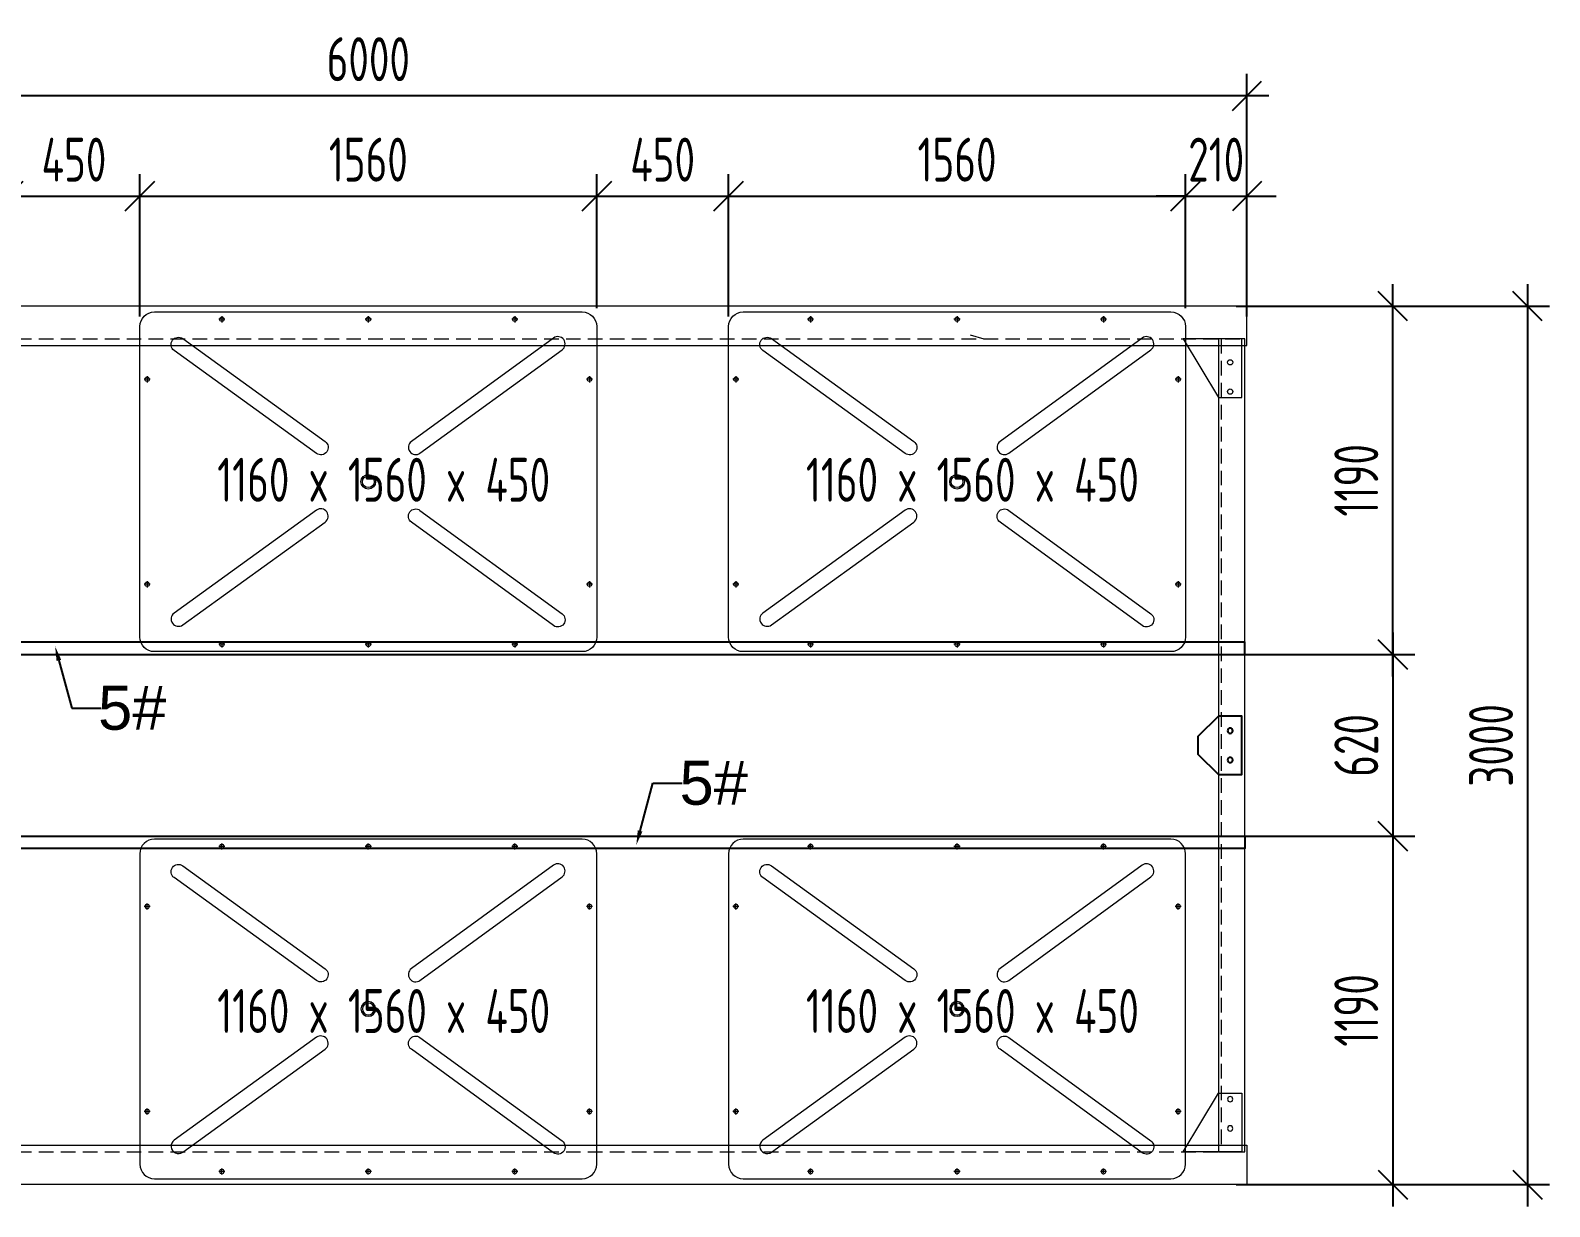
# Model space of a CAD drawing. Header units: millimetres. Extents: x 136606 to 1231039, y 82794 to 127364.
# Drawn here: x 913713 to 918900, y 117123 to 121139 of the extents above; entities that cross this region are included whole.
import ezdxf
from ezdxf import colors
from ezdxf.entities.mleader import LeaderData, LeaderLine
from ezdxf.math import Vec2, Vec3

# ---------------------------------------------------------------- set-up
doc = ezdxf.new("R2010")
doc.units = ezdxf.units.MM
doc.linetypes.add('CENTER', pattern=[0.6, 0.375, -0.075, 0.075, -0.075])
doc.linetypes.add('DASHED', pattern=[0.75, 0.5, -0.25])
for name, color, linetype, lineweight in [('0dim', 6, 'Continuous', 9), ('dim', 6, 'Continuous', 13), ('加强板', 140, 'Continuous', 18), ('文本', 3, 'Continuous', 13), ('浮箱', 160, 'Continuous', 20), ('铝型材', 7, 'Continuous', 13)]:
    doc.layers.add(name, color=color, linetype=linetype, lineweight=lineweight)
doc.layers.add('卡槽', color=242, linetype='Continuous')
doc.layers.add('标注', color=9, linetype='Continuous')
doc.styles.add('Arial', font='arial.ttf')
doc.styles.add('hztxt', font='ros1.shx', dxfattribs={"width": 0.8, "bigfont": 'hztxt.shx'})
doc.dimstyles.new('DIM-50', dxfattribs={"dimscale": 50, "dimtxt": 3, "dimasz": 2, "dimexe": 1.5, "dimexo": 1.5, "dimgap": 1, "dimtad": 1, "dimdec": 1, "dimdsep": 46, "dimtxsty": 'hztxt', "dimblk": 'OBLIQUE', "dimcen": 0, "dimdle": 1.5, "dimclrd": 9, "dimclre": 9, "dimclrt": 2, "dimadec": 1, "dimazin": 0, "dimtfac": 1, "dimtdec": 1, "dimtix": 1, "dimtmove": 2, "dimatfit": 3, "dimldrblk": 'OBLIQUE', "dimfxl": 15, "dimtolj": 1, "dimtzin": 0, "dimarcsym": 1})

# ---------------------------------------------------------------- blocks, each defined once
blk = doc.blocks.new('_Oblique')
at = {"color": 0, "linetype": 'ByBlock', "lineweight": -2}
blk.add_line((-0.5, -0.5), (0.5, 0.5), dxfattribs=at)
blk = doc.blocks.new('*D2311')
at = {"layer": 'Defpoints', "color": 0, "transparency": 16777216}
for p in [(911866.3, 120915.6), (911866.3, 120197.6, 0), (917866.3, 120197.6)]:
    blk.add_point(p, dxfattribs=at)
at = {"layer": '标注', "color": 9, "lineweight": -2, "transparency": 16777216}
for p, q in [((911866.3, 120272.6), (911866.3, 120990.6)), ((917866.3, 120272.6), (917866.3, 120990.6)), ((917941.3, 120915.6), (911791.3, 120915.6))]:
    blk.add_line(p, q, dxfattribs=at)
at = {"layer": '标注', "color": 9, "lineweight": -2, "transparency": 16777216, "xscale": 100, "yscale": 100, "zscale": 100, "rotation": 180}
blk.add_blockref('_Oblique', (911866.3, 120915.6), dxfattribs=at)
at = {"layer": '标注', "color": 9, "lineweight": -2, "transparency": 16777216, "xscale": 100, "yscale": 100, "zscale": 100}
blk.add_blockref('_Oblique', (917866.3, 120915.6), dxfattribs=at)
at = {"layer": '标注', "color": 2, "transparency": 16777216, "insert": (914866.3, 121040.6), "char_height": 150, "attachment_point": 5, "style": 'hztxt'}
blk.add_mtext('\\A1;6000', dxfattribs=at)
blk = doc.blocks.new('*D2314')
at = {"layer": 'Defpoints', "color": 0, "transparency": 16777216}
for p in [(914086.3, 120572.7), (913636.3, 120115.6, 0), (914086.3, 120086.6, 0)]:
    blk.add_point(p, dxfattribs=at)
at = {"layer": '标注', "color": 9, "lineweight": -2, "transparency": 16777216}
for p, q in [((913636.3, 120190.6), (913636.3, 120647.7)), ((914086.3, 120161.6), (914086.3, 120647.7)), ((913561.3, 120572.7), (914161.3, 120572.7))]:
    blk.add_line(p, q, dxfattribs=at)
at = {"layer": '标注', "color": 9, "lineweight": -2, "transparency": 16777216, "xscale": 100, "yscale": 100, "zscale": 100, "rotation": 180}
blk.add_blockref('_Oblique', (913636.3, 120572.7), dxfattribs=at)
at = {"layer": '标注', "color": 9, "lineweight": -2, "transparency": 16777216, "xscale": 100, "yscale": 100, "zscale": 100}
blk.add_blockref('_Oblique', (914086.3, 120572.7), dxfattribs=at)
at = {"layer": '标注', "color": 2, "transparency": 16777216, "insert": (913861.3, 120697.7), "char_height": 150, "attachment_point": 5, "style": 'hztxt'}
blk.add_mtext('\\A1;450', dxfattribs=at)
blk = doc.blocks.new('*D2315')
at = {"layer": 'Defpoints', "color": 0, "transparency": 16777216}
for p in [(915646.3, 120572.7), (914086.3, 120086.6, 0), (915646.3, 120115.6, 0)]:
    blk.add_point(p, dxfattribs=at)
at = {"layer": '标注', "color": 9, "lineweight": -2, "transparency": 16777216}
for p, q in [((914086.3, 120161.6), (914086.3, 120647.7)), ((915646.3, 120190.6), (915646.3, 120647.7)), ((914011.3, 120572.7), (915721.3, 120572.7))]:
    blk.add_line(p, q, dxfattribs=at)
at = {"layer": '标注', "color": 9, "lineweight": -2, "transparency": 16777216, "xscale": 100, "yscale": 100, "zscale": 100, "rotation": 180}
blk.add_blockref('_Oblique', (914086.3, 120572.7), dxfattribs=at)
at = {"layer": '标注', "color": 9, "lineweight": -2, "transparency": 16777216, "xscale": 100, "yscale": 100, "zscale": 100}
blk.add_blockref('_Oblique', (915646.3, 120572.7), dxfattribs=at)
at = {"layer": '标注', "color": 2, "transparency": 16777216, "insert": (914866.3, 120697.7), "char_height": 150, "attachment_point": 5, "style": 'hztxt'}
blk.add_mtext('\\A1;1560', dxfattribs=at)
blk = doc.blocks.new('*D2316')
at = {"layer": 'Defpoints', "color": 0, "transparency": 16777216}
for p in [(916096.3, 120572.7), (915646.3, 120115.6, 0), (916096.3, 120086.6, 0)]:
    blk.add_point(p, dxfattribs=at)
at = {"layer": '标注', "color": 9, "lineweight": -2, "transparency": 16777216}
for p, q in [((915646.3, 120190.6), (915646.3, 120647.7)), ((916096.3, 120161.6), (916096.3, 120647.7)), ((915571.3, 120572.7), (916171.3, 120572.7))]:
    blk.add_line(p, q, dxfattribs=at)
at = {"layer": '标注', "color": 9, "lineweight": -2, "transparency": 16777216, "xscale": 100, "yscale": 100, "zscale": 100, "rotation": 180}
blk.add_blockref('_Oblique', (915646.3, 120572.7), dxfattribs=at)
at = {"layer": '标注', "color": 9, "lineweight": -2, "transparency": 16777216, "xscale": 100, "yscale": 100, "zscale": 100}
blk.add_blockref('_Oblique', (916096.3, 120572.7), dxfattribs=at)
at = {"layer": '标注', "color": 2, "transparency": 16777216, "insert": (915871.3, 120697.7), "char_height": 150, "attachment_point": 5, "style": 'hztxt'}
blk.add_mtext('\\A1;450', dxfattribs=at)
blk = doc.blocks.new('*D2317')
at = {"layer": 'Defpoints', "color": 0, "transparency": 16777216}
for p in [(917656.3, 120572.7), (916096.3, 120086.6, 0), (917656.3, 120115.6, 0)]:
    blk.add_point(p, dxfattribs=at)
at = {"layer": '标注', "color": 9, "lineweight": -2, "transparency": 16777216}
for p, q in [((916096.3, 120161.6), (916096.3, 120647.7)), ((917656.3, 120190.6), (917656.3, 120647.7)), ((916021.3, 120572.7), (917731.3, 120572.7))]:
    blk.add_line(p, q, dxfattribs=at)
at = {"layer": '标注', "color": 9, "lineweight": -2, "transparency": 16777216, "xscale": 100, "yscale": 100, "zscale": 100, "rotation": 180}
blk.add_blockref('_Oblique', (916096.3, 120572.7), dxfattribs=at)
at = {"layer": '标注', "color": 9, "lineweight": -2, "transparency": 16777216, "xscale": 100, "yscale": 100, "zscale": 100}
blk.add_blockref('_Oblique', (917656.3, 120572.7), dxfattribs=at)
at = {"layer": '标注', "color": 2, "transparency": 16777216, "insert": (916876.3, 120697.7), "char_height": 150, "attachment_point": 5, "style": 'hztxt'}
blk.add_mtext('\\A1;1560', dxfattribs=at)
blk = doc.blocks.new('*D2318')
at = {"layer": 'Defpoints', "color": 0, "transparency": 16777216}
for p in [(917866.3, 120572.7), (917656.3, 120115.6), (917866.3, 120086.6, 0)]:
    blk.add_point(p, dxfattribs=at)
at = {"layer": '标注', "color": 9, "lineweight": -2, "transparency": 16777216}
for p, q in [((917656.3, 120190.6), (917656.3, 120647.7)), ((917866.3, 120161.6), (917866.3, 120647.7)), ((917656.3, 120572.7), (917556.3, 120572.7)), ((917656.3, 120572.7), (917866.3, 120572.7)), ((917866.3, 120572.7), (917966.3, 120572.7))]:
    blk.add_line(p, q, dxfattribs=at)
at = {"layer": '标注', "color": 9, "lineweight": -2, "transparency": 16777216, "xscale": 100, "yscale": 100, "zscale": 100}
blk.add_blockref('_Oblique', (917656.3, 120572.7), dxfattribs=at)
at = {"layer": '标注', "color": 9, "lineweight": -2, "transparency": 16777216, "xscale": 100, "yscale": 100, "zscale": 100, "rotation": 180}
blk.add_blockref('_Oblique', (917866.3, 120572.7), dxfattribs=at)
at = {"layer": '标注', "color": 2, "transparency": 16777216, "insert": (917761.3, 120697.7), "char_height": 150, "attachment_point": 5, "style": 'hztxt'}
blk.add_mtext('\\A1;210', dxfattribs=at)
blk = doc.blocks.new('FX')
at = {"layer": '浮箱', "color": 5, "linetype": 'Continuous'}
for p, q in [((1949463, 183145.6, 0), (1950923, 183145.6, 0)), ((1949413, 182035.6, 0), (1949413, 183095.6, 0)), ((1950973, 183095.6, 0), (1950973, 182035.6, 0)), ((1950923, 181985.6, 0), (1949463, 181985.6, 0))]:
    blk.add_line(p, q, dxfattribs=at)
at = {"layer": '浮箱', "color": 1, "linetype": 'CENTER', "ltscale": 9.652}
for p, q in [((1949703.4, 183120.6, 0), (1949682.5, 183120.6, 0)), ((1949693, 183131, 0), (1949693, 183110.1, 0)), ((1950203.4, 183120.6, 0), (1950182.5, 183120.6, 0)), ((1950193, 183131, 0), (1950193, 183110.1, 0)), ((1950703.4, 183120.6, 0), (1950682.5, 183120.6, 0)), ((1950693, 183131, 0), (1950693, 183110.1, 0)), ((1949448.4, 182915.6, 0), (1949427.5, 182915.6, 0)), ((1949438, 182926, 0), (1949438, 182905.1, 0)), ((1950958.4, 182915.6, 0), (1950937.5, 182915.6, 0)), ((1950948, 182926, 0), (1950948, 182905.1, 0)), ((1949438, 182226, 0), (1949438, 182205.1, 0)), ((1950948, 182226, 0), (1950948, 182205.1, 0)), ((1949448.4, 182215.6, 0), (1949427.5, 182215.6, 0)), ((1950958.4, 182215.6, 0), (1950937.5, 182215.6, 0)), ((1949703.4, 182010.6, 0), (1949682.5, 182010.6, 0)), ((1949693, 182021, 0), (1949693, 182000.1, 0)), ((1950203.4, 182010.6, 0), (1950182.5, 182010.6, 0)), ((1950193, 182021, 0), (1950193, 182000.1, 0)), ((1950703.4, 182010.6, 0), (1950682.5, 182010.6, 0)), ((1950693, 182021, 0), (1950693, 182000.1, 0))]:
    blk.add_line(p, q, dxfattribs=at)
at = {"layer": '浮箱', "linetype": 'Continuous'}
for p, q in [((1950793.9, 183145.7, 0), (1950793.9, 183145.6, 0)), ((1950798.7, 183145.6, 0), (1950798.7, 183145.7, 0)), ((1950798.8, 183145.6, 0), (1950798.8, 183145.7, 0)), ((1950799, 183145.6, 0), (1950799, 183145.7, 0)), ((1950799.6, 183145.7, 0), (1950799.6, 183145.6, 0)), ((1950799.7, 183145.7, 0), (1950799.7, 183145.6, 0)), ((1950800, 183145.7, 0), (1950800, 183145.6, 0)), ((1950805.4, 183145.6, 0), (1950805.4, 183145.7, 0)), ((1949413, 182978.1, 0), (1949412.8, 182978.1, 0)), ((1949412.9, 182972.6, 0), (1949413, 182972.6, 0)), ((1949412.9, 182972.3, 0), (1949413, 182972.3, 0)), ((1949412.9, 182972.3, 0), (1949413, 182972.3, 0)), ((1949413, 182971.6, 0), (1949412.9, 182971.6, 0)), ((1949413, 182971.4, 0), (1949412.9, 182971.4, 0)), ((1949413, 182971.3, 0), (1949412.9, 182971.3, 0)), ((1949412.9, 182966.5, 0), (1949413, 182966.5, 0))]:
    blk.add_line(p, q, dxfattribs=at)
at = {"layer": '浮箱', "color": 5, "linetype": 'Continuous', "elevation": 0}
for points in [[(1949529.9, 183013.8, -1), (1949559.2, 183054.4), (1950045.5, 182703, -0.999989), (1950016.2, 182662.5), (1949529.9, 183013.8)], [(1950854.5, 183016.1, 1), (1950825.1, 183056.6), (1950340, 182703.5, 0.999989), (1950369.4, 182663.1), (1950854.5, 183016.1)], [(1949529.9, 182117.3, 1), (1949559.2, 182076.8), (1950045.5, 182428.2, 0.999989), (1950016.2, 182468.7), (1949529.9, 182117.3)], [(1950854.5, 182115, -1), (1950825.1, 182074.6), (1950340, 182427.7, -0.999989), (1950369.4, 182468.1), (1950854.5, 182115)]]:
    blk.add_lwpolyline(points, format="xyb", dxfattribs=at)
blk.add_lwpolyline([(1950207.7, 182585.8), (1950207.7, 182585.8)], dxfattribs=at)
at = {"layer": '浮箱', "color": 9, "linetype": 'Continuous'}
for centre in [(1949693, 183120.6, 0), (1950193, 183120.6, 0), (1950693, 183120.6, 0), (1949438, 182915.6, 0), (1950948, 182915.6, 0), (1949438, 182215.6, 0), (1950948, 182215.6, 0), (1949693, 182010.6, 0), (1950193, 182010.6, 0), (1950693, 182010.6, 0)]:
    blk.add_circle(centre, 7.5, dxfattribs=at)
at = {"layer": '浮箱', "color": 5, "linetype": 'Continuous'}
for radius in [25, 20]:
    blk.add_circle((1950193, 182565.6, 0), radius, dxfattribs=at)
at = {"layer": '浮箱', "color": 5, "linetype": 'Continuous', "extrusion": (0, 0, -1)}
for centre, start, end in [((-1949463, 183095.6, 0), 0, 90), ((-1950923, 183095.6, 0), 90, 180), ((-1949463, 182035.6, 0), 270, 0), ((-1950923, 182035.6, 0), 180, 270)]:
    blk.add_arc(centre, 50, start, end, dxfattribs=at)
blk = doc.blocks.new('A$C0D8A069B')
blk.add_lwpolyline([(80, -100), (0, -100), (0, 100), (80, 100), (150, 30), (150, -30), (80, -100)])
for centre in [(40, 50), (40, -50)]:
    blk.add_circle(centre, 9)
blk = doc.blocks.new('*D2327')
at = {"layer": 'Defpoints', "color": 0, "transparency": 16777216}
for p in [(917866.3, 120197.6), (917866.3, 117197.6), (918824.5, 117197.6)]:
    blk.add_point(p, dxfattribs=at)
at = {"layer": '标注', "color": 9, "lineweight": -2, "transparency": 16777216}
for p, q in [((918824.5, 120272.6), (918824.5, 117122.6)), ((917941.3, 120197.6), (918899.5, 120197.6)), ((917941.3, 117197.6), (918899.5, 117197.6))]:
    blk.add_line(p, q, dxfattribs=at)
at = {"layer": '标注', "color": 9, "lineweight": -2, "transparency": 16777216, "xscale": 100, "yscale": 100, "zscale": 100}
for p, rotation in [((918824.5, 120197.6), 90), ((918824.5, 117197.6), 270)]:
    blk.add_blockref('_Oblique', p, dxfattribs=dict(at, rotation=rotation))
at = {"layer": '标注', "color": 2, "transparency": 16777216, "insert": (918699.5, 118697.6), "char_height": 150, "attachment_point": 5, "rotation": 90, "style": 'hztxt'}
blk.add_mtext('\\A1;3000', dxfattribs=at)
blk = doc.blocks.new('*D2328')
at = {"layer": 'Defpoints', "color": 0, "transparency": 16777216}
for p in [(917754.3, 120197.6), (918364.5, 120197.6), (917754.3, 119007.6, 0)]:
    blk.add_point(p, dxfattribs=at)
at = {"layer": '标注', "color": 9, "lineweight": -2, "transparency": 16777216}
for p, q in [((918364.5, 118932.6), (918364.5, 120272.6)), ((917829.3, 120197.6), (918439.5, 120197.6)), ((917829.3, 119007.6), (918439.5, 119007.6))]:
    blk.add_line(p, q, dxfattribs=at)
at = {"layer": '标注', "color": 9, "lineweight": -2, "transparency": 16777216, "xscale": 100, "yscale": 100, "zscale": 100}
for p, rotation in [((918364.5, 120197.6), 90), ((918364.5, 119007.6), 270)]:
    blk.add_blockref('_Oblique', p, dxfattribs=dict(at, rotation=rotation))
at = {"layer": '标注', "color": 2, "transparency": 16777216, "insert": (918239.5, 119602.6), "char_height": 150, "attachment_point": 5, "rotation": 90, "style": 'hztxt'}
blk.add_mtext('\\A1;1190', dxfattribs=at)
blk = doc.blocks.new('*D2329')
at = {"layer": 'Defpoints', "color": 0, "transparency": 16777216}
for p in [(917754.3, 118387.6, 0), (917754.3, 117197.6), (918364.5, 117197.6)]:
    blk.add_point(p, dxfattribs=at)
at = {"layer": '标注', "color": 9, "lineweight": -2, "transparency": 16777216}
for p, q in [((918364.5, 118462.6), (918364.5, 117122.6)), ((917829.3, 118387.6), (918439.5, 118387.6)), ((917829.3, 117197.6), (918439.5, 117197.6))]:
    blk.add_line(p, q, dxfattribs=at)
at = {"layer": '标注', "color": 9, "lineweight": -2, "transparency": 16777216, "xscale": 100, "yscale": 100, "zscale": 100}
for p, rotation in [((918364.5, 118387.6), 90), ((918364.5, 117197.6), 270)]:
    blk.add_blockref('_Oblique', p, dxfattribs=dict(at, rotation=rotation))
at = {"layer": '标注', "color": 2, "transparency": 16777216, "insert": (918239.5, 117792.6), "char_height": 150, "attachment_point": 5, "rotation": 90, "style": 'hztxt'}
blk.add_mtext('\\A1;1190', dxfattribs=at)
blk = doc.blocks.new('*D2330')
at = {"layer": 'Defpoints', "color": 0, "transparency": 16777216}
for p in [(917754.3, 119007.6), (917754.3, 118387.6, 0), (918364.5, 118387.6)]:
    blk.add_point(p, dxfattribs=at)
at = {"layer": '标注', "color": 9, "lineweight": -2, "transparency": 16777216}
for p, q in [((918364.5, 119082.6), (918364.5, 118312.6)), ((917829.3, 119007.6), (918439.5, 119007.6)), ((917829.3, 118387.6), (918439.5, 118387.6))]:
    blk.add_line(p, q, dxfattribs=at)
at = {"layer": '标注', "color": 9, "lineweight": -2, "transparency": 16777216, "xscale": 100, "yscale": 100, "zscale": 100}
for p, rotation in [((918364.5, 119007.6), 90), ((918364.5, 118387.6), 270)]:
    blk.add_blockref('_Oblique', p, dxfattribs=dict(at, rotation=rotation))
at = {"layer": '标注', "color": 2, "transparency": 16777216, "insert": (918239.5, 118697.6), "char_height": 150, "attachment_point": 5, "rotation": 90, "style": 'hztxt'}
blk.add_mtext('\\A1;620', dxfattribs=at)
blk = doc.blocks.new('连接加强板')
at = {"layer": '加强板'}
blk.add_lwpolyline([(-194915.5, -558.8), (-194915.5, -358.8), (-195115.5, -478.8), (-195115.5, -558.8)], close=True, dxfattribs=at)
for centre in [(-195095.5, -518.8), (-194995.5, -518.8)]:
    blk.add_circle(centre, 9, dxfattribs=at)
blk = doc.blocks.new('*U2210')
at = {"rotation": 90.00000000000001}
blk.add_blockref('连接加强板', (-458.8, 195015.5), dxfattribs=at)
blk = doc.blocks.new('*U2211')
at = {"color": 0, "linetype": 'ByBlock', "lineweight": -2, "transparency": 16777216}
blk.add_blockref('*U2210', (0, 0), dxfattribs=at)
blk = doc.blocks.new('*U2212')
at = {"rotation": 90.00000000000001}
blk.add_blockref('连接加强板', (-458.8, 195015.5), dxfattribs=at)
blk = doc.blocks.new('*U2213')
at = {"color": 0, "linetype": 'ByBlock', "lineweight": -2, "transparency": 16777216}
blk.add_blockref('*U2212', (0, 0), dxfattribs=at)

msp = doc.modelspace()

# ---------------------------------------------------------------- linework, layer by layer
at = {"layer": '0dim'}
msp.add_line((916921.4248, 120099.7067), (916967.3132, 120085.6262), dxfattribs=at)
at = {"layer": 'dim', "color": 1, "linetype": 'DASHED', "ltscale": 100}
for p, q in [((911866.3123, 120085.6262), (917866.3123, 120085.6262)), ((917777.8123, 120085.6262), (917777.8123, 117309.6262)), ((911866.3123, 117309.6262), (917866.3123, 117309.6262))]:
    msp.add_line(p, q, dxfattribs=at)
at = {"layer": '卡槽', "color": 22, "ltscale": 5000}
for points in [[(911866.3123, 119049.6262), (911866.3123, 119007.6262), (917858.8123, 119007.6262), (917858.8123, 119049.6262)], [(911866.3123, 118345.6262), (911866.3123, 118387.6262), (917858.8123, 118387.6262), (917858.8123, 118345.6262)]]:
    msp.add_lwpolyline(points, close=True, dxfattribs=at)
at = {"layer": '铝型材', "color": 3}
for points in [[(917866.3123, 120197.6262), (911866.3123, 120197.6262), (911866.3123, 120062.6262), (917866.3123, 120062.6262)], [(917866.3123, 117197.6262), (911866.3123, 117197.6262), (911866.3123, 117332.6262), (917866.3123, 117332.6262)]]:
    msp.add_lwpolyline(points, close=True, dxfattribs=at)
at = {"layer": '铝型材', "color": 200}
msp.add_lwpolyline([(917858.8123, 117309.6262), (917858.8123, 120085.6262), (917768.8123, 120085.6262), (917768.8123, 117309.6262)], close=True, dxfattribs=at)

# ---------------------------------------------------------------- block references
for p in [(-1035326.6559, -62967.9626, 0.0005), (-1033316.6559, -62967.9626, 0.0005)]:
    msp.add_blockref('FX', p)
at = {"color": 7}
msp.add_blockref('*U2211', (917748.8123, 119985.6262), dxfattribs=at)
at = {"xscale": -1}
msp.add_blockref('A$C0D8A069B', (917848.8123, 118697.6262), dxfattribs=at)
at = {"xscale": -1, "rotation": 180}
for p in [(-1035326.6559, 300363.215, 0.0005), (-1033316.6559, 300363.215, 0.0005)]:
    msp.add_blockref('FX', p, dxfattribs=at)
at = {"color": 7, "xscale": -1, "rotation": 180}
msp.add_blockref('*U2213', (917748.8123, 117409.6262), dxfattribs=at)

# ---------------------------------------------------------------- texts
at = {"layer": '文本', "color": 3, "char_height": 150, "style": 'hztxt'}
for insert, attachment_point in [((915487.1735, 119679.5929, -0.0005), 3), ((917497.1735, 119679.5929, -0.0005), 3), ((915487.1735, 117715.6595, -0.0005), 9), ((917497.1735, 117715.6595, -0.0005), 9)]:
    msp.add_mtext('\\pi41.0595;1160 x 1560 x 450          ', dxfattribs=dict(at, insert=insert, attachment_point=attachment_point))

# ---------------------------------------------------------------- dimensions: what is measured, and where the dimension line sits
at = {"layer": '标注'}
for base, p1, p2, angle, picture, middle in [((911866.3123, 120915.6377), (917866.3123, 120197.6262), (911866.3123, 120197.6262, 0.0005), 180, '*D2311', (914866.3123, 121040.6377)), ((918364.4707, 120197.6262), (917754.3123, 119007.6262, 0.0005), (917754.3123, 120197.6262), 90, '*D2328', (918239.4707, 119602.6262)), ((918824.5173, 117197.6262), (917866.3123, 120197.6262), (917866.3123, 117197.6262), 90, '*D2327', (918699.5173, 118697.6262)), ((918364.4707, 118387.6262), (917754.3123, 119007.6262), (917754.3123, 118387.6262, 0.0005), 90, '*D2330', (918239.4707, 118697.6262)), ((918364.4707, 117197.6262), (917754.3123, 118387.6262, 0.0005), (917754.3123, 117197.6262), 270, '*D2329', (918239.4707, 117792.6262))]:
    dim = msp.add_linear_dim(base=base, p1=p1, p2=p2, angle=angle, dimstyle='DIM-50', dxfattribs=at)
    dim.commit()
    dim.dimension.update_dxf_attribs({"geometry": picture, "text_midpoint": middle})
for base, p1, p2, picture, middle in [((914086.3123, 120572.7257), (913636.3123, 120115.6262, -0.001), (914086.3123, 120086.6262, -0.001), '*D2314', (913861.3123, 120697.7257)), ((915646.3123, 120572.7257), (914086.3123, 120086.6262, -0.001), (915646.3123, 120115.6262, -0.001), '*D2315', (914866.3123, 120697.7257)), ((916096.3123, 120572.7257), (915646.3123, 120115.6262, -0.001), (916096.3123, 120086.6262, -0.001), '*D2316', (915871.3123, 120697.7257)), ((917656.3123, 120572.7257), (916096.3123, 120086.6262, -0.001), (917656.3123, 120115.6262, -0.001), '*D2317', (916876.3123, 120697.7257)), ((917866.3123, 120572.7257), (917656.3123, 120115.6262), (917866.3123, 120086.6262, 0.001), '*D2318', (917761.3123, 120697.7257))]:
    dim = msp.add_linear_dim(base=base, p1=p1, p2=p2, dimstyle='DIM-50', dxfattribs=at)
    dim.commit()
    dim.dimension.update_dxf_attribs({"geometry": picture, "text_midpoint": middle})

# ---------------------------------------------------------------- leaders
at = {"layer": '标注', "color": 6}
ml = msp.add_multileader_mtext('Standard', dxfattribs=at)
ml.set_content('5#', color=6, style='Arial')
ml.set_leader_properties(color=8)
ml.build(insert=Vec2(0, 0))
ml.multileader.update_dxf_attribs({"dogleg_length": 100, "arrow_head_size": 50})
ctx = ml.context
ctx.base_point, ctx.char_height, ctx.arrow_head_size, ctx.plane_origin = Vec3(913953.9733, 118824.6767), 150, 50, Vec3(914149.9369, 117326.0878)
ctx.text_align_type = 2
notes = []
notes.append((ctx, [(1, (1, 1, 0), (913853.9733, 118824.6767), (1, 0), 100, [(0, [(913796.8936, 119035.9752)], 0, [])])]))
ctx.mtext.insert, ctx.mtext.alignment, ctx.mtext.flow_direction = Vec3(914176.8577, 118900.9356), 3, 5
ml = msp.add_multileader_mtext('Standard', dxfattribs=at)
ml.set_content('5#', color=6, style='Arial')
ml.set_leader_properties(color=8)
ml.build(insert=Vec2(0, 0))
ml.multileader.update_dxf_attribs({"dogleg_length": 100, "arrow_head_size": 50})
ctx = ml.context
ctx.base_point, ctx.char_height, ctx.arrow_head_size, ctx.plane_origin = Vec3(915938.2974, 118568.5744), 150, 50, Vec3(916134.261, 120067.1633)
ctx.text_align_type = 2
notes.append((ctx, [(1, (1, 1, 0), (915838.2974, 118568.5744), (1, 0), 100, [(0, [(915781.2178, 118357.2759)], 0, [])])]))
ctx.mtext.insert, ctx.mtext.alignment, ctx.mtext.flow_direction = Vec3(916162.0232, 118644.8534), 3, 5
for ctx, leaders in notes:
    for number, flags, end, landing, length, lines in leaders:
        leader = LeaderData()
        leader.index, (leader.has_last_leader_line, leader.has_dogleg_vector, leader.attachment_direction) = number, flags
        leader.last_leader_point, leader.dogleg_vector, leader.dogleg_length = Vec3(end), Vec3(landing), length
        for number, points, colour, breaks in lines:
            line = LeaderLine()
            line.index, line.vertices, line.color, line.breaks = number, Vec3.list(points), colors.encode_raw_color(colour), breaks
            leader.lines.append(line)
        ctx.leaders.append(leader)

doc.saveas('drawing.dxf')
